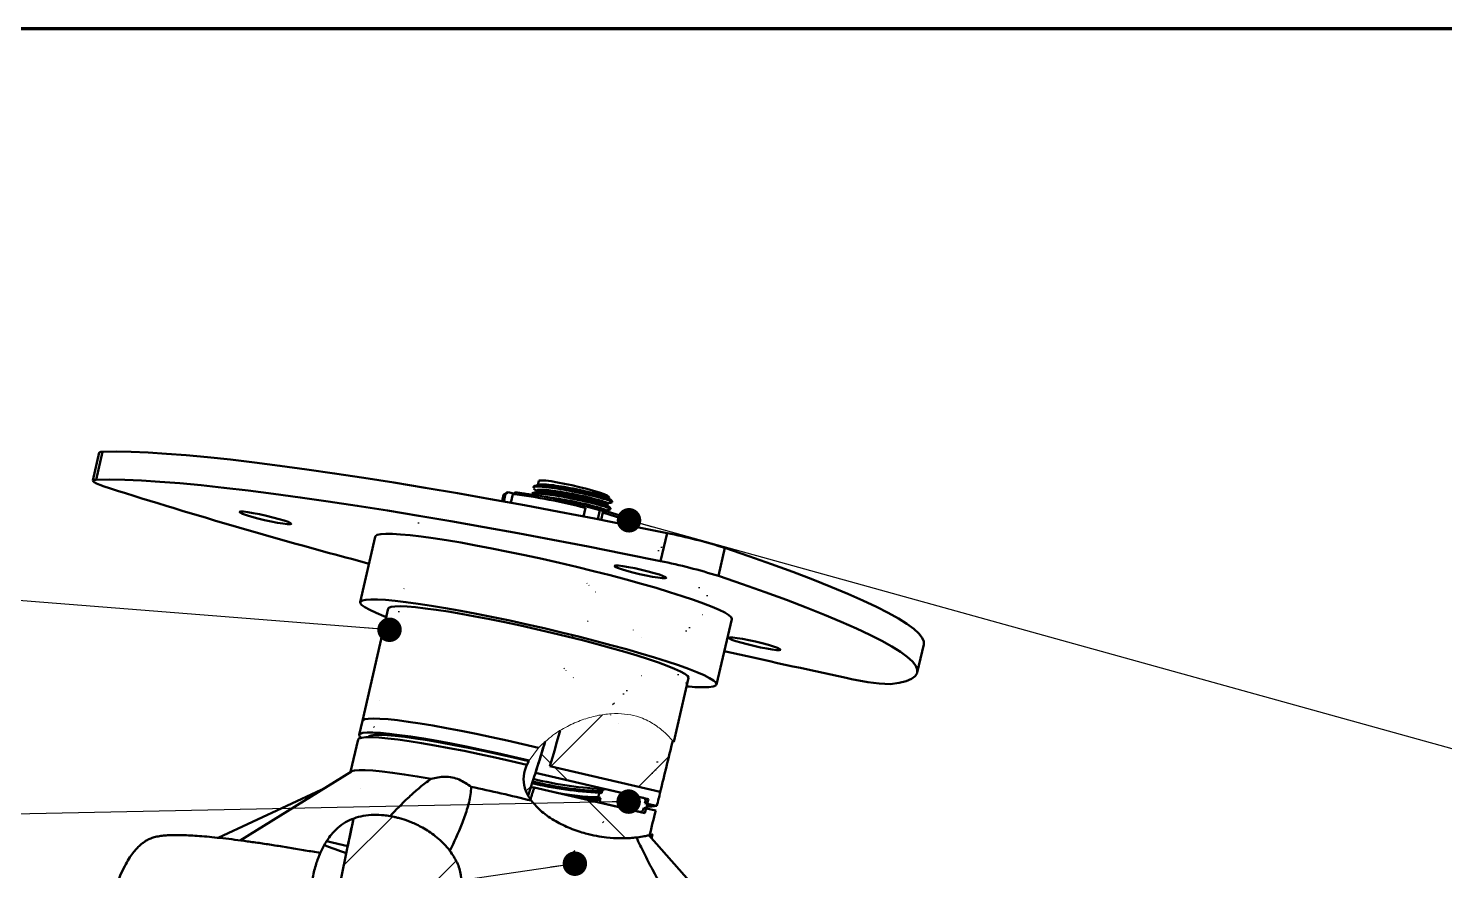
# Model space of a CAD drawing. Header units: millimetres. Extents: x 10 to 584, y 10 to 410.
# Drawn here: x 128.7 to 187.5, y 375 to 410 of the extents above; entities that cross this region are included whole.
import ezdxf

# ---------------------------------------------------------------- set-up
doc = ezdxf.new("R2010")
doc.units = ezdxf.units.MM
doc.layers.add('10', color=7, linetype='Continuous')
doc.dimstyles.new('SLDDIMSTYLE3', dxfattribs={"dimtxt": 0.18, "dimasz": 1.016, "dimexe": 0, "dimexo": 0.0625, "dimgap": 0, "dimtad": 0, "dimtih": 1, "dimtoh": 1, "dimdec": 0, "dimrnd": 1e-09, "dimzin": 0, "dimdsep": 46, "dimtxsty": 'Standard', "dimblk1": 'DOT', "dimblk2": 'DOT', "dimsah": 1, "dimcen": 0.09, "dimadec": 0, "dimazin": 0, "dimtfac": 1.016, "dimtdec": 0, "dimtofl": 0, "dimtmove": 0, "dimatfit": 3, "dimldrblk": 'DOT', "dimfxl": 1, "dimfrac": 2, "dimtolj": 1, "dimtzin": 0, "dimarcsym": 0})

# ---------------------------------------------------------------- blocks, each defined once
blk = doc.blocks.new('_Dot')
at = {"color": 0, "linetype": 'ByBlock', "lineweight": -2}
blk.add_line((-0.5, 0), (-1, 0), dxfattribs=at)
at = {"color": 0, "linetype": 'ByBlock', "const_width": 0.5}
blk.add_lwpolyline([(-0.25, 0, 1), (0.25, 0, 1)], format="xyb", close=True, dxfattribs=at)

msp = doc.modelspace()

# ---------------------------------------------------------------- hatches: boundary and pattern name
at = {"layer": '10', "linetype": 'Continuous', "lineweight": 25}
h = msp.add_hatch(dxfattribs=at)
h.set_pattern_fill('ANSI34', color=256, style=0)
edge = h.paths.add_edge_path(flags=0)
edge.add_line((144.1961, 377.1681), (143.6121, 377.303))
edge.add_spline(control_points=[(143.6121, 377.303), (143.1033, 377.3807), (142.5992, 377.3521), (142.1619, 377.1904)], knot_values=[0.9101294, 0.9101294, 0.9101294, 0.9101294, 0.9812558, 0.9812558, 0.9812558, 0.9812558], weights=[1, 1, 1, 1], degree=3, periodic=0)
edge.add_ellipse((151.3234, 390.8727), major_axis=(-15.5239, -67.2409), ratio=0.0869444, start_angle=282.888208, end_angle=287.698467)
edge.add_line((141.0345, 371.7168), (144.4569, 370.9267))
edge.add_spline(control_points=[(144.4569, 370.9267), (145.8001, 371.9117), (147.7498, 374.8666), (145.3267, 376.8192), (144.1961, 377.1681)], knot_values=[0.5088207, 0.5088207, 0.5088207, 0.5088207, 0.7230971, 0.8828563, 0.8828563, 0.8828563, 0.8828563], weights=[1, 1, 1, 1, 1], degree=3, periodic=0)
h = msp.add_hatch(dxfattribs=at)
h.set_pattern_fill('ANSI31', color=256, angle=90, style=0)
edge = h.paths.add_edge_path(flags=0)
edge.add_ellipse((151.3234, 390.8727), major_axis=(15.5239, 67.2409), ratio=0.0869444, start_angle=102.888208, end_angle=103.886893, ccw=False)
edge.add_spline(control_points=[(142.1619, 377.1904), (142.0466, 377.1478), (141.6046, 376.9407), (141.2548, 376.5783), (141.0425, 376.2479)], knot_values=[0.9812558, 0.9812558, 0.9812558, 0.9812558, 1, 1.0561457, 1.0561457, 1.0561457, 1.0561457], weights=[1, 1, 1, 1, 1], degree=3, periodic=0)
edge.add_line((141.0425, 376.2479), (141.9222, 376.0448))
h = msp.add_hatch(dxfattribs=at)
h.set_pattern_fill('ANSI31', color=256, style=0)
edge = h.paths.add_edge_path(flags=0)
edge.add_spline(control_points=[(150.1274, 380.3949), (149.5663, 379.9054), (149.0694, 379.0956), (149.303, 378.3449), (149.4141, 378.145)], knot_values=[0.1971659, 0.1971659, 0.1971659, 0.1971659, 0.3094273, 0.3527207, 0.3527207, 0.3527207, 0.3527207], weights=[1, 1, 1, 1, 1], degree=3, periodic=0)
edge.add_ellipse((151.3234, 390.8727), major_axis=(-3.881, -16.8102), ratio=0.0869444, start_angle=41.9505, end_angle=52.601455)
h = msp.add_hatch(dxfattribs=at)
h.set_pattern_fill('ANSI31', color=256, angle=90, style=0)
edge = h.paths.add_edge_path(flags=0)
edge.add_ellipse((151.3234, 390.8727), major_axis=(4.1397, 17.9309), ratio=0.0869444, start_angle=225.21369, end_angle=227.438556, ccw=False)
edge.add_spline(control_points=[(149.5136, 377.9856), (149.9969, 377.289), (151.7748, 376.3184), (153.7617, 376.3304), (154.4658, 376.5013)], knot_values=[0.3643779, 0.3643779, 0.3643779, 0.3643779, 0.519248, 0.6300407, 0.6300407, 0.6300407, 0.6300407], weights=[1, 1, 1, 1, 1], degree=3, periodic=0)
edge.add_ellipse((151.3234, 390.8727), major_axis=(16.5588, 71.7236), ratio=0.0869444, start_angle=259.59359, end_angle=260.423299)
edge.add_line((154.7176, 377.5206), (154.322, 377.6119))
edge.add_ellipse((151.3234, 390.8727), major_axis=(-15.5239, -67.2409), ratio=0.0869444, start_angle=79.608797, end_angle=79.778214, ccw=False)
edge.add_line((154.2737, 377.417), (149.6717, 378.4795))
h = msp.add_hatch(dxfattribs=at)
h.set_pattern_fill('ANSI31', color=256, angle=90, style=0)
edge = h.paths.add_edge_path(flags=0)
edge.add_ellipse((151.3234, 390.8727), major_axis=(-4.9159, -21.2929), ratio=0.0869444, start_angle=58.422634, end_angle=63.06584)
edge.add_spline(control_points=[(150.7471, 380.8467), (150.5225, 380.7096), (150.3138, 380.5575), (150.1274, 380.3949)], knot_values=[0.1598687, 0.1598687, 0.1598687, 0.1598687, 0.1971659, 0.1971659, 0.1971659, 0.1971659], weights=[1, 1, 1, 1], degree=3, periodic=0)
edge.add_ellipse((151.3234, 390.8727), major_axis=(-3.881, -16.8102), ratio=0.0869444, start_angle=46.641383, end_angle=52.601455, ccw=False)
edge.add_line((149.7215, 379.0861), (154.4183, 378.0018))
edge.add_ellipse((151.3234, 390.8727), major_axis=(-15.5239, -67.2409), ratio=0.0869444, start_angle=79.94754, end_angle=80.116777, ccw=False)
edge.add_line((154.3702, 377.8069), (154.7656, 377.7156))
edge.add_ellipse((151.3234, 390.8727), major_axis=(-16.5588, -71.7236), ratio=0.0869444, start_angle=80.581736, end_angle=81.056616)
edge.add_line((154.9093, 378.3005), (150.3264, 379.3586))
h = msp.add_hatch(dxfattribs=at)
h.set_pattern_fill('ANSI31', color=256, style=0)
edge = h.paths.add_edge_path(flags=0)
edge.add_ellipse((151.3234, 390.8727), major_axis=(-16.5588, -71.7236), ratio=0.0869444, start_angle=81.056616, end_angle=82.769026)
edge.add_spline(control_points=[(155.4255, 380.4167), (155.0434, 380.8685), (153.6418, 381.9122), (151.7098, 381.4341), (150.7471, 380.8467)], knot_values=[0.9134475, 0.9134475, 0.9134475, 0.9134475, 1, 1.1598687, 1.1598687, 1.1598687, 1.1598687], weights=[1, 1, 1, 1, 1], degree=3, periodic=0)
edge.add_ellipse((151.3234, 390.8727), major_axis=(-4.9159, -21.2929), ratio=0.0869444, start_angle=58.422634, end_angle=63.06584, ccw=False)
edge.add_line((150.3264, 379.3586), (154.9093, 378.3005))
h = msp.add_hatch(dxfattribs=at)
h.set_pattern_fill('ANSI31', color=256, style=0)
edge = h.paths.add_edge_path(flags=0)
edge.add_line((152.3254, 378.0729), (152.4264, 378.0496))
edge.add_ellipse((151.3234, 390.8727), major_axis=(-10.608, -45.9479), ratio=0.0869444, start_angle=74.846912, end_angle=74.947973, ccw=False)
edge.add_spline(control_points=[(152.4065, 377.9717), (152.4056, 377.9684), (152.4049, 377.9649), (152.4043, 377.9615), (152.4023, 377.9486), (152.4024, 377.9352), (152.4047, 377.9223), (152.4071, 377.9091), (152.412, 377.8961), (152.4187, 377.8845), (152.4258, 377.8724), (152.4351, 377.8615), (152.4459, 377.8526), (152.457, 377.8434), (152.4698, 377.8361), (152.4834, 377.8313), (152.488, 377.8296), (152.4928, 377.8282), (152.4977, 377.8271)], knot_values=[0.0000002, 0.0000002, 0.0000002, 0.0000002, 0.0000528, 0.0000528, 0.0000528, 0.000251, 0.000251, 0.000251, 0.0004556, 0.0004556, 0.0004556, 0.0006684, 0.0006684, 0.0006684, 0.000887, 0.000887, 0.000887, 0.0009624, 0.0009624, 0.0009624, 0.0009624], weights=[1, 1, 1, 1, 1, 1, 1, 1, 1, 1, 1, 1, 1, 1, 1, 1, 1, 1, 1], degree=3, periodic=0)
edge.add_line((152.4977, 377.8271), (154.0556, 377.4674))
edge.add_spline(control_points=[(154.0556, 377.4674), (154.0644, 377.4654), (154.0734, 377.4643), (154.0823, 377.4642), (154.0962, 377.4641), (154.1104, 377.4663), (154.1236, 377.4707), (154.1365, 377.4751), (154.149, 377.4817), (154.1598, 377.4901), (154.1705, 377.4983), (154.18, 377.5085), (154.1874, 377.5198), (154.1948, 377.531), (154.2004, 377.5438), (154.2036, 377.5568)], knot_values=[0.0009558, 0.0009558, 0.0009558, 0.0009558, 0.0010918, 0.0010918, 0.0010918, 0.0013034, 0.0013034, 0.0013034, 0.0015116, 0.0015116, 0.0015116, 0.0017167, 0.0017167, 0.0017167, 0.0019218, 0.0019218, 0.0019218, 0.0019218], weights=[1, 1, 1, 1, 1, 1, 1, 1, 1, 1, 1, 1, 1, 1, 1, 1], degree=3, periodic=0)
edge.add_ellipse((151.3234, 390.8727), major_axis=(-15.2652, -66.1202), ratio=0.0869444, start_angle=79.53411, end_angle=79.603053)
edge.add_line((154.2229, 377.6348), (154.322, 377.6119))
edge.add_ellipse((151.3234, 390.8727), major_axis=(15.5239, 67.2409), ratio=0.0869444, start_angle=259.778214, end_angle=259.94754)
edge.add_line((154.3702, 377.8069), (154.2712, 377.8297))
edge.add_ellipse((151.3234, 390.8727), major_axis=(-15.2652, -66.1202), ratio=0.0869444, start_angle=79.775343, end_angle=79.844233)
edge.add_spline(control_points=[(154.2905, 377.9077), (154.2914, 377.9113), (154.2921, 377.915), (154.2927, 377.9187), (154.2946, 377.9318), (154.2943, 377.9453), (154.2918, 377.9583), (154.2893, 377.9714), (154.2845, 377.9842), (154.2777, 377.9957), (154.2709, 378.0075), (154.2618, 378.0181), (154.2514, 378.0269), (154.2407, 378.0357), (154.2284, 378.0429), (154.2154, 378.0476), (154.2106, 378.0494), (154.2056, 378.0509), (154.2006, 378.052)], knot_values=[0.0000002, 0.0000002, 0.0000002, 0.0000002, 0.0000565, 0.0000565, 0.0000565, 0.000257, 0.000257, 0.000257, 0.0004598, 0.0004598, 0.0004598, 0.0006666, 0.0006666, 0.0006666, 0.0008773, 0.0008773, 0.0008773, 0.000955, 0.000955, 0.000955, 0.000955], weights=[1, 1, 1, 1, 1, 1, 1, 1, 1, 1, 1, 1, 1, 1, 1, 1, 1, 1, 1], degree=3, periodic=0)
edge.add_line((154.2006, 378.052), (152.6464, 378.4109))
edge.add_spline(control_points=[(152.6464, 378.4109), (152.6372, 378.413), (152.6278, 378.4141), (152.6185, 378.4141), (152.6043, 378.4142), (152.5899, 378.4119), (152.5764, 378.4074), (152.5634, 378.403), (152.5509, 378.3964), (152.5399, 378.388), (152.5293, 378.3799), (152.5198, 378.3698), (152.5124, 378.3587), (152.5049, 378.3476), (152.4993, 378.335), (152.4959, 378.322)], knot_values=[0.0009606, 0.0009606, 0.0009606, 0.0009606, 0.0011029, 0.0011029, 0.0011029, 0.0013189, 0.0013189, 0.0013189, 0.0015281, 0.0015281, 0.0015281, 0.0017319, 0.0017319, 0.0017319, 0.0019359, 0.0019359, 0.0019359, 0.0019359], weights=[1, 1, 1, 1, 1, 1, 1, 1, 1, 1, 1, 1, 1, 1, 1, 1], degree=3, periodic=0)
edge.add_ellipse((151.3234, 390.8727), major_axis=(-10.608, -45.9479), ratio=0.0869444, start_angle=75.200416, end_angle=75.301311, ccw=False)
edge.add_line((152.4761, 378.2441), (152.3752, 378.2674))
edge.add_ellipse((151.3234, 390.8727), major_axis=(10.3493, 44.8273), ratio=0.0869444, start_angle=254.562418, end_angle=254.821639, ccw=False)
h = msp.add_hatch(dxfattribs=at)
h.set_pattern_fill('ANSI31', color=256, angle=90, style=0)
edge = h.paths.add_edge_path(flags=0)
edge.add_line((146.5274, 360.2581), (146.9882, 360.1517))
edge.add_ellipse((151.3234, 390.8727), major_axis=(9.8318, 42.5859), ratio=0.0869444, start_angle=224.992654, end_angle=231.353332)
edge.add_line((148.0751, 363.6095), (148.5597, 363.4976))
edge.add_ellipse((151.3234, 390.8727), major_axis=(10.8667, 47.0686), ratio=0.0869444, start_angle=235.595053, end_angle=236.170296)
edge.add_line((148.6731, 363.8835), (146.4436, 364.3983))
edge.add_spline(control_points=[(146.4436, 364.3983), (145.9689, 363.6304), (145.6819, 362.1446), (146.265, 360.6997), (146.5274, 360.2581)], knot_values=[0.0939883, 0.0939883, 0.0939883, 0.0939883, 0.2268142, 0.2943875, 0.2943875, 0.2943875, 0.2943875], weights=[1, 1, 1, 1, 1], degree=3, periodic=0)
h = msp.add_hatch(dxfattribs=at)
h.set_pattern_fill('ANSI31', color=256, angle=3e-322, style=0)
edge = h.paths.add_edge_path(flags=0)
edge.add_spline(control_points=[(148.9118, 363.0043), (148.7956, 363.1695), (148.6783, 363.3341), (148.5597, 363.4976)], knot_values=[0.0000003, 0.0000003, 0.0000003, 0.0000003, 0.0030309, 0.0030309, 0.0030309, 0.0030309], weights=[1, 1, 1, 1], degree=3, periodic=0)
edge.add_line((148.5597, 363.4976), (148.3207, 363.5528))
edge.add_spline(control_points=[(148.3207, 363.5528), (148.2196, 363.5067), (148.1181, 363.4614), (148.0162, 363.4171)], knot_values=[0.0000003, 0.0000003, 0.0000003, 0.0000003, 0.0016672, 0.0016672, 0.0016672, 0.0016672], weights=[1, 1, 1, 1], degree=3, periodic=0)
edge.add_ellipse((151.3234, 390.8727), major_axis=(9.8318, 42.5859), ratio=0.0869444, start_angle=224.236146, end_angle=231.015556, ccw=False)
edge.add_spline(control_points=[(146.8622, 359.7648), (147.1158, 359.4362), (147.4051, 359.1492), (147.7116, 358.9266)], knot_values=[0.3207329, 0.3207329, 0.3207329, 0.3207329, 0.3762802, 0.3762802, 0.3762802, 0.3762802], weights=[1, 1, 1, 1], degree=3, periodic=0)
edge.add_ellipse((151.3234, 390.8727), major_axis=(-11.9016, -51.5513), ratio=0.0869444, start_angle=52.865087, end_angle=58.433111)
h = msp.add_hatch(dxfattribs=at)
h.set_pattern_fill('ANSI31', color=256, angle=90, style=0)
edge = h.paths.add_edge_path(flags=0)
edge.add_line((143.6121, 377.303), (144.1961, 377.1681))
edge.add_spline(control_points=[(144.1961, 377.1681), (144.003, 377.2277), (143.8072, 377.2732), (143.6121, 377.303)], knot_values=[0.8828563, 0.8828563, 0.8828563, 0.8828563, 0.9101294, 0.9101294, 0.9101294, 0.9101294], weights=[1, 1, 1, 1], degree=3, periodic=0)

# ---------------------------------------------------------------- linework, layer by layer
at = {"color": 7, "linetype": 'Continuous', "lineweight": 70}
msp.add_line((10, 410), (584, 410), dxfattribs=at)
at = {"color": 7, "linetype": 'Continuous', "lineweight": 50}
for p, q in [((131.6017, 392.3847), (131.3328, 391.2199)), ((131.7359, 392.4213), (131.467, 391.2565)), ((149.6389, 390.9665), (149.6305, 390.9301)), ((149.6444, 390.8949), (149.6693, 390.8792)), ((149.7676, 390.8021), (149.7549, 390.7471)), ((149.8618, 391.2102), (149.8222, 391.0383)), ((148.3935, 390.629), (148.3333, 390.3682)), ((148.4776, 390.6664), (148.4057, 390.3551)), ((148.528, 390.7212), (148.4087, 390.6473)), ((148.528, 390.7212), (148.591, 390.7392)), ((148.591, 390.7392), (148.8046, 390.6822)), ((148.7762, 390.664), (148.6928, 390.3028)), ((151.7851, 390.1568), (152.4001, 389.9926)), ((152.7085, 390.204), (152.7244, 390.273)), ((152.7757, 390.4953), (152.7849, 390.5353)), ((152.9036, 390.3273), (152.912, 390.3637)), ((151.7961, 390.0867), (151.7149, 389.7346)), ((152.4001, 389.9926), (152.3137, 389.6183)), ((152.4001, 389.9926), (152.501, 389.9918)), ((152.5163, 389.8944), (152.4466, 389.5924)), ((152.6496, 389.9489), (152.6571, 389.9817)), ((153.8443, 389.3924), (153.7695, 389.5111)), ((153.8379, 389.3173), (153.8499, 389.3692)), ((154.9239, 387.8789), (155.1928, 389.0437)), ((143.0666, 388.8938), (142.4391, 386.1759)), ((157.5904, 388.427), (157.3215, 387.2622)), ((143.6084, 385.9059), (142.5327, 381.2467)), ((157.2495, 382.7566), (157.877, 385.4745)), ((165.5867, 383.251), (165.8556, 384.4158)), ((155.4676, 380.3727), (156.0803, 383.0265)), ((142.5327, 381.2467), (142.3982, 380.6643)), ((142.3534, 380.4701), (142.0445, 379.132)), ((142.788, 380.5743), (142.7867, 380.5688)), ((149.4403, 379.5701), (149.3518, 379.3865)), ((142.0737, 379.1501), (137.4472, 376.2837)), ((149.7215, 379.0861), (154.4183, 378.0018)), ((154.9093, 378.3005), (150.3264, 379.3586)), ((154.9093, 378.3005), (150.3264, 379.3586)), ((149.6717, 378.4795), (149.5317, 378.4997)), ((149.6717, 378.4795), (154.2737, 377.417)), ((152.6464, 378.4109), (154.2006, 378.052)), ((140.8247, 378.3763), (136.5445, 376.3908)), ((152.3254, 378.0729), (152.4264, 378.0496)), ((152.4761, 378.2441), (152.3752, 378.2674)), ((154.0556, 377.4674), (152.4977, 377.8271)), ((154.3702, 377.8069), (154.2712, 377.8297)), ((154.2915, 377.9831), (154.4183, 378.0018)), ((154.3702, 377.8069), (154.7656, 377.7156)), ((154.322, 377.6119), (154.2133, 377.5958)), ((154.322, 377.6119), (154.2133, 377.5958)), ((154.2229, 377.6348), (154.322, 377.6119)), ((154.7176, 377.5206), (154.322, 377.6119)), ((141.9222, 376.0448), (141.0425, 376.2479)), ((159.3387, 370.9573), (154.4301, 376.5003)), ((154.5439, 376.3718), (154.5802, 376.5289))]:
    msp.add_line(p, q, dxfattribs=at)
at = {"color": 7, "linetype": 'Continuous', "lineweight": 18}
for p, q in [((149.458, 379.6019), (149.4403, 379.5701)), ((149.8457, 380.1227), (149.458, 379.6019))]:
    msp.add_line(p, q, dxfattribs=at)
at = {"color": 7, "linetype": 'Continuous', "lineweight": 50, "flags": 128}
for points in [[(131.6017, 392.3847), (131.6052, 392.392), (131.6476, 392.4123), (131.7359, 392.4213)], [(131.7359, 392.4213), (132.3001, 392.4277), (132.9315, 392.4161), (133.6288, 392.3867), (134.3906, 392.3395), (135.2153, 392.2745), (136.1011, 392.1919), (137.0462, 392.0919), (138.0486, 391.9747), (139.1062, 391.8406), (140.2167, 391.6897), (141.3779, 391.5225), (142.5873, 391.3393), (143.8424, 391.1405), (145.1405, 390.9264), (146.4788, 390.6976), (147.8547, 390.4545), (149.2652, 390.1976), (150.7073, 389.9276), (152.178, 389.6448), (153.6742, 389.35), (155.1928, 389.0437)], [(131.467, 391.2565), (131.3787, 391.2475), (131.3363, 391.2272), (131.3405, 391.196), (131.3913, 391.1544), (131.4877, 391.1034), (131.6277, 391.0439), (131.8086, 390.9771), (132.0267, 390.9044)], [(131.467, 391.2565), (132.0311, 391.2628), (132.6625, 391.2513), (133.3599, 391.2219), (134.1217, 391.1746), (134.9464, 391.1097), (135.8322, 391.0271), (136.7773, 390.9271), (137.7797, 390.8099), (138.8373, 390.6758), (139.9478, 390.5249), (141.109, 390.3577), (142.3184, 390.1745), (143.5735, 389.9757), (144.8715, 389.7616), (146.2099, 389.5328), (147.5858, 389.2897), (148.9962, 389.0328), (150.4384, 388.7627), (151.9091, 388.48), (153.4053, 388.1852), (154.9239, 387.8789)], [(149.8618, 391.2102), (149.8945, 391.2283), (149.9943, 391.2329), (150.1563, 391.2206), (150.3728, 391.1921), (150.6338, 391.1487), (150.927, 391.0923), (151.2387, 391.0257), (151.5545, 390.9519), (151.8594, 390.8745), (152.1392, 390.7969), (152.3809, 390.7229), (152.5731, 390.6559), (152.7069, 390.5991), (152.7761, 390.555), (152.7849, 390.5353)], [(148.4776, 390.6664), (148.4038, 390.6439), (148.3935, 390.629)], [(148.7762, 390.664), (148.8832, 390.7326), (148.8896, 390.7367)], [(139.5264, 389.4113), (139.4099, 389.4147), (139.2314, 389.4359), (139.0033, 389.4733), (138.741, 389.5244), (138.4624, 389.5858), (138.1864, 389.6533), (137.932, 389.7222), (137.7164, 389.788), (137.5543, 389.846), (137.4568, 389.8923), (137.4305, 389.9238), (137.4772, 389.9384), (137.5937, 389.935), (137.7722, 389.9139), (138.0003, 389.8765), (138.2626, 389.8253), (138.5412, 389.7639), (138.8172, 389.6964), (139.0716, 389.6275), (139.2872, 389.5618), (139.4493, 389.5038), (139.5468, 389.4574), (139.5731, 389.4259), (139.5264, 389.4113)], [(152.501, 389.9918), (152.8412, 389.8916), (153.1385, 389.7965), (153.3853, 389.7091), (153.5755, 389.6314), (153.7043, 389.5655), (153.7682, 389.513), (153.7695, 389.5111)], [(153.8499, 389.3692), (153.8436, 389.3935), (153.7775, 389.4482), (153.6432, 389.5171), (153.444, 389.5984), (153.1852, 389.69), (152.8733, 389.7895), (152.5163, 389.8944)], [(157.877, 385.4745), (157.8782, 385.482), (157.8498, 385.554), (157.7525, 385.6412), (157.5872, 385.7428), (157.3555, 385.8578), (157.0595, 385.9853), (156.702, 386.1239), (156.2863, 386.2724), (155.8163, 386.4295), (155.2965, 386.5936), (154.7316, 386.7632), (154.1269, 386.9367), (153.4881, 387.1126), (152.8211, 387.2891), (152.1322, 387.4646), (151.4278, 387.6375), (150.7145, 387.8062), (149.9989, 387.9691), (149.2877, 388.1246), (148.5876, 388.2714), (147.905, 388.408), (147.2465, 388.5332), (146.618, 388.6458), (146.0255, 388.7447), (145.4746, 388.8291), (144.9703, 388.8981), (144.5173, 388.9511), (144.12, 388.9877), (143.782, 389.0073), (143.5064, 389.01), (143.2958, 388.9956), (143.1523, 388.9643), (143.0771, 388.9164), (143.0666, 388.8938)], [(157.5904, 388.427), (158.5911, 388.0853), (159.5344, 387.7527), (160.4183, 387.4298), (161.241, 387.1174), (162.0009, 386.816), (162.6962, 386.5264), (163.3255, 386.2491), (163.8875, 385.9847), (164.381, 385.7338), (164.8051, 385.4969), (165.1587, 385.2744), (165.4412, 385.067), (165.6519, 384.8749), (165.7904, 384.6987), (165.8565, 384.5386), (165.8556, 384.4158)], [(155.1088, 387.1676), (154.9922, 387.171), (154.8138, 387.1921), (154.5857, 387.2296), (154.3233, 387.2807), (154.0447, 387.3421), (153.7688, 387.4096), (153.5144, 387.4785), (153.2988, 387.5442), (153.1367, 387.6022), (153.0392, 387.6486), (153.0129, 387.6801), (153.0596, 387.6947), (153.1761, 387.6913), (153.3545, 387.6702), (153.5827, 387.6327), (153.845, 387.5816), (154.1236, 387.5202), (154.3995, 387.4527), (154.654, 387.3838), (154.8696, 387.3181), (155.0317, 387.26), (155.1292, 387.2137), (155.1555, 387.1822), (155.1088, 387.1676)], [(157.3215, 387.2622), (158.3222, 386.9205), (159.2654, 386.5879), (160.1494, 386.265), (160.9721, 385.9525), (161.7319, 385.6512), (162.4272, 385.3616), (163.0566, 385.0843), (163.6186, 384.8199), (164.1121, 384.569), (164.5362, 384.3321), (164.8898, 384.1096), (165.1722, 383.9022), (165.383, 383.7101), (165.5215, 383.5338), (165.5876, 383.3738), (165.581, 383.2302), (165.5018, 383.1034), (165.3503, 382.9937), (165.1265, 382.9013), (164.8312, 382.8264), (164.4648, 382.7691)], [(156.9233, 382.6455), (157.1005, 382.6683), (157.21, 382.708), (157.2507, 382.7641), (157.2223, 382.8361), (157.125, 382.9233), (156.9597, 383.0249), (156.728, 383.1399), (156.432, 383.2674), (156.0745, 383.406), (155.6588, 383.5545), (155.1889, 383.7116), (154.669, 383.8757), (154.1041, 384.0453), (153.4994, 384.2188), (152.8606, 384.3947), (152.1936, 384.5712), (151.5047, 384.7467), (150.8003, 384.9196), (150.087, 385.0883), (149.3714, 385.2512), (148.6602, 385.4067), (147.9601, 385.5535), (147.2775, 385.6901), (146.619, 385.8153), (145.9905, 385.9279), (145.398, 386.0268), (144.8471, 386.1112), (144.3428, 386.1802), (143.8898, 386.2332), (143.4925, 386.2698), (143.1545, 386.2894), (142.8789, 386.2921), (142.6684, 386.2777), (142.5248, 386.2464), (142.4496, 386.1984), (142.4435, 386.1343), (142.5064, 386.0547), (142.6379, 385.9602), (142.8366, 385.8517), (143.1008, 385.7303), (143.4279, 385.5971), (143.5282, 385.5587)], [(156.0803, 383.0265), (156.0808, 383.0468), (156.0365, 383.1165), (155.9243, 383.2011), (155.7456, 383.2995), (155.5021, 383.4107), (155.1967, 383.5335), (154.8327, 383.6665), (154.414, 383.8083), (153.9452, 383.9572), (153.4315, 384.1118), (152.8785, 384.2702), (152.2922, 384.4307), (151.6792, 384.5917), (151.046, 384.7513), (150.3997, 384.9077), (149.7472, 385.0594), (149.0959, 385.2045), (148.4527, 385.3415), (147.8248, 385.469), (147.219, 385.5854), (146.642, 385.6896), (146.1001, 385.7804), (145.5992, 385.8568), (145.1448, 385.918), (144.7419, 385.9632), (144.3948, 385.9921), (144.1075, 386.0042), (143.8831, 385.9995), (143.724, 385.978), (143.6319, 385.9399), (143.6084, 385.9059)], [(159.854, 384.1829), (159.7375, 384.1863), (159.5591, 384.2074), (159.3309, 384.2448), (159.0686, 384.296), (158.79, 384.3574), (158.5141, 384.4249), (158.2596, 384.4938), (158.044, 384.5595), (157.882, 384.6175), (157.7844, 384.6639), (157.7581, 384.6954), (157.8049, 384.71), (157.9214, 384.7066), (158.0998, 384.6854), (158.3279, 384.648), (158.5903, 384.5969), (158.8689, 384.5355), (159.1448, 384.468), (159.3992, 384.399), (159.6148, 384.3333), (159.7769, 384.2753), (159.8744, 384.229), (159.9007, 384.1974), (159.854, 384.1829)], [(149.8457, 380.1227), (149.198, 380.2783), (148.5455, 380.4287), (147.8956, 380.5723), (147.2552, 380.7075), (146.6313, 380.8329), (146.0308, 380.947), (145.4604, 381.0487), (144.9261, 381.1368), (144.4338, 381.2103), (143.989, 381.2685), (143.5965, 381.3107), (143.2607, 381.3364), (142.985, 381.3454), (142.7727, 381.3375), (142.6261, 381.3129), (142.5466, 381.2718), (142.5327, 381.2467)], [(149.8457, 380.1227), (149.198, 380.2783), (148.5455, 380.4287), (147.8956, 380.5723), (147.2552, 380.7075), (146.6313, 380.8329), (146.0308, 380.947), (145.4604, 381.0487), (144.9261, 381.1368), (144.4338, 381.2103), (143.989, 381.2685), (143.5965, 381.3107), (143.2607, 381.3364), (142.985, 381.3454), (142.7727, 381.3375), (142.6261, 381.3129), (142.5466, 381.2718), (142.5327, 381.2467)], [(149.458, 379.6019), (148.7997, 379.7574), (148.1396, 379.907), (147.4851, 380.0489), (146.8434, 380.1816), (146.2218, 380.3036), (145.6272, 380.4135), (145.0664, 380.51), (144.5455, 380.5922), (144.0704, 380.659), (143.6466, 380.7097), (143.2786, 380.7438), (142.9706, 380.7609), (142.7261, 380.7607), (142.5478, 380.7434), (142.4378, 380.709), (142.3972, 380.6579), (142.4265, 380.5908), (142.4766, 380.5439)], [(142.3534, 380.4701), (142.3901, 380.5132), (142.4972, 380.5482), (142.6722, 380.5662), (142.9133, 380.5671), (143.2177, 380.5509), (143.582, 380.5177), (144.0022, 380.4679), (144.4736, 380.4021), (144.991, 380.3209), (145.5484, 380.2254), (146.1399, 380.1165), (146.7586, 379.9956), (147.3978, 379.8638), (148.0502, 379.7227), (148.7087, 379.574), (149.3659, 379.4191)], [(142.788, 380.5743), (142.808, 380.6045), (142.8959, 380.6417), (143.0509, 380.6624), (143.2714, 380.6662), (143.5546, 380.6531), (143.8973, 380.6233), (144.2955, 380.5771), (144.7444, 380.5151), (145.2389, 380.438), (145.7732, 380.3467), (146.341, 380.2422), (146.9356, 380.1258), (147.5501, 379.9989), (148.1773, 379.8629), (148.8098, 379.7194), (149.4403, 379.5701)], [(149.4403, 379.5701), (148.8098, 379.7194), (148.1773, 379.8629), (147.5501, 379.9989), (146.9356, 380.1258), (146.341, 380.2422), (145.7732, 380.3467), (145.2389, 380.438), (144.7444, 380.5151), (144.2955, 380.5771), (143.8973, 380.6233), (143.5546, 380.6531), (143.2714, 380.6662), (143.0509, 380.6624), (142.8959, 380.6417), (142.808, 380.6045), (142.788, 380.5743)], [(145.383, 378.8369), (144.8084, 378.9372), (144.2735, 379.0231), (143.7845, 379.0933), (143.3471, 379.1473), (142.9663, 379.1842), (142.6465, 379.2038), (142.3912, 379.2057), (142.2035, 379.1899), (142.0855, 379.1568), (142.0737, 379.1501)]]:
    msp.add_lwpolyline(points, dxfattribs=at)
at = {"color": 7, "linetype": 'Continuous', "lineweight": 50}
for centre, radius, start, end in [((205.0308, 622.1237), 242.4705, 252.477242, 255.130348), ((146.2459, 369.2394), 21.5734, 75.091767, 83.264376), ((146.4296, 370.0291), 20.8532, 75.130895, 83.225248), ((150.868, 367.26), 22.2089, 72.380639, 78.770746), ((150.5991, 366.0952), 22.2089, 72.380639, 78.770746), ((245.3291, 772.7414), 398.3864, 257.274037, 258.018672), ((156.7158, 389.5946), 6.9522, 264.091186, 271.710001), ((164.7984, 391.6006), 8.8378, 255.776047, 267.836435), ((132.0429, 307.3568), 72.7177, 76.069491, 78.090214), ((153.0195, 392.9327), 14.6794, 256.467166, 267.484631), ((153.0711, 392.8834), 14.5728, 256.246328, 267.738131), ((153.2761, 393.8284), 15.4304, 256.370603, 267.6609), ((152.5167, 387.6485), 9.5776, 258.560459, 268.855769), ((152.5521, 387.1344), 9.0857, 258.838518, 269.207215), ((152.2679, 382.0347), 4.0653, 262.273359, 271.953058), ((154.4221, 379.659), 1.9735, 267.63134, 280.022732), ((146.5647, 389.7143), 14.7342, 247.547707, 251.383654)]:
    msp.add_arc(centre, radius, start, end, dxfattribs=at)
for major_axis, start_param, end_param in [((-4.9159, -21.2929), 1.0196673, 1.1007066), ((-4.9159, -21.2929), 1.0196673, 1.1007066), ((-3.881, -16.8102), 0.7321743, 0.9180686), ((-3.881, -16.8102), 0.8140457, 0.9180686), ((-16.5588, -71.7236), 1.4147048, 1.444592), ((4.1397, 17.9309), 3.9307204, 3.9695517), ((10.3493, 44.8273), 4.4429523, 4.4474766), ((-10.608, -45.9479), 1.306325, 1.3080889), ((-10.608, -45.9479), 1.3124949, 1.3142558), ((-15.2652, -66.1202), 1.3923424, 1.3935448), ((15.5239, 67.2409), 4.5339852, 4.5369405), ((-15.5239, -67.2409), 1.3953478, 1.3983015), ((-16.5588, -71.7236), 1.4064166, 1.4147048), ((-15.2652, -66.1202), 1.3881321, 1.3893354), ((-15.5239, -67.2409), 1.3894356, 1.3923925), ((16.5588, 71.7236), 4.5307629, 4.545244), ((-15.5239, -67.2409), 4.9373306, 5.0212855), ((15.5239, 67.2409), 1.795738, 1.8131683)]:
    msp.add_ellipse((151.3234, 390.8727), major_axis=major_axis, ratio=0.0869444, start_param=start_param, end_param=end_param, dxfattribs=at)
for points, knots in [([(149.7912, 390.758), (149.7617, 390.7492), (149.7028, 390.7315), (149.6438, 390.7139), (149.6143, 390.7051)], [0, 0, 0, 0, 0.4999796, 1, 1, 1, 1]), ([(152.8964, 390.329), (152.899, 390.3294), (152.9298, 390.3342), (152.8252, 390.3804), (152.5772, 390.465), (152.1741, 390.5744), (151.6798, 390.6911), (151.14, 390.8038), (150.6163, 390.8952), (150.157, 390.9589), (149.8243, 390.9802), (149.6457, 390.9694), (149.6504, 390.9361), (149.652, 390.925)], [0, 0, 0, 0, 0.009646, 0.1149001, 0.2181874, 0.3227647, 0.4273426, 0.5306294, 0.6358837, 0.7388578, 0.8438851, 0.9477954, 1, 1, 1, 1]), ([(152.8917, 390.378), (152.875, 390.3904), (152.8373, 390.418), (152.5793, 390.5028), (152.1842, 390.6104), (151.6877, 390.7276), (151.1485, 390.8402), (150.6247, 390.9316), (150.1654, 390.9953), (149.8327, 391.0166), (149.6541, 391.0058), (149.6588, 390.9725), (149.6604, 390.9614)], [0, 0, 0, 0, 0.0857629, 0.1924441, 0.3004576, 0.4084717, 0.5151524, 0.6238651, 0.7302228, 0.8387012, 0.9460258, 1, 1, 1, 1]), ([(149.6577, 390.8816), (149.6803, 390.8608), (149.7156, 390.8283), (149.7508, 390.7958), (149.7635, 390.7842)], [0, 0, 0, 0, 0.6410824, 1, 1, 1, 1]), ([(149.8574, 391.0489), (149.8279, 391.04), (149.7688, 391.0224), (149.7097, 391.0047), (149.6802, 390.9959)], [0, 0, 0, 0, 0.4999746, 1, 1, 1, 1]), ([(152.7183, 390.2744), (152.7205, 390.2747), (152.7478, 390.2785), (152.6532, 390.3191), (152.4292, 390.394), (152.0651, 390.4912), (151.6187, 390.595), (151.1313, 390.6953), (150.6584, 390.7762), (150.2436, 390.8323), (149.943, 390.8499), (149.7815, 390.8389), (149.7856, 390.808), (149.787, 390.7976)], [0, 0, 0, 0, 0.0090695, 0.1143233, 0.2176095, 0.3221862, 0.4267634, 0.5300492, 0.6353031, 0.738276, 0.8433029, 0.9472123, 1, 1, 1, 1]), ([(152.6974, 390.2114), (152.6979, 390.2118), (152.7094, 390.2192), (152.5771, 390.2677), (152.3023, 390.3528), (151.8885, 390.4569), (151.4058, 390.5647), (150.9027, 390.6608), (150.4334, 390.7343), (150.0647, 390.7723), (149.8471, 390.7782), (149.8165, 390.7584), (149.8091, 390.7536)], [0, 0, 0, 0, 0.0062062, 0.1256234, 0.2450491, 0.364466, 0.483892, 0.6033095, 0.722731, 0.8421513, 0.9615686, 1, 1, 1, 1]), ([(152.7529, 390.5041), (152.7425, 390.513), (152.7174, 390.5348), (152.4905, 390.6089), (152.1269, 390.7069), (151.6643, 390.8146), (151.1625, 390.9174), (150.6735, 391.0003), (150.2604, 391.0537), (149.9717, 391.0711), (149.9022, 391.0525), (149.8731, 391.0448)], [0, 0, 0, 0, 0.0833214, 0.2020661, 0.3208029, 0.4395423, 0.558283, 0.6770195, 0.7957646, 0.9145007, 1, 1, 1, 1]), ([(148.591, 390.7392), (148.5888, 390.7379), (148.551, 390.7136), (148.5132, 390.6893), (148.4776, 390.6664)], [0, 0, 0, 0, 0.0564033, 1, 1, 1, 1]), ([(152.8292, 390.0378), (152.8318, 390.0382), (152.8625, 390.043), (152.758, 390.0892), (152.51, 390.1738), (152.1069, 390.2832), (151.6125, 390.3999), (151.0727, 390.5126), (150.5491, 390.604), (150.0898, 390.6677), (149.7571, 390.689), (149.5785, 390.6782), (149.5832, 390.645), (149.5848, 390.6338)], [0, 0, 0, 0, 0.0097, 0.1149542, 0.2182416, 0.3228189, 0.4273968, 0.5306837, 0.635938, 0.7389122, 0.8439395, 0.9478498, 1, 1, 1, 1]), ([(152.8216, 390.0885), (152.8053, 390.1003), (152.7679, 390.1276), (152.5119, 390.2117), (152.1171, 390.3192), (151.6205, 390.4364), (151.0812, 390.549), (150.5575, 390.6404), (150.0982, 390.7041), (149.7655, 390.7254), (149.5869, 390.7146), (149.5916, 390.6813), (149.5932, 390.6702)], [0, 0, 0, 0, 0.0827289, 0.1897643, 0.2981363, 0.406509, 0.5135438, 0.6226174, 0.7293282, 0.8381667, 0.9458475, 1, 1, 1, 1]), ([(152.6511, 389.9832), (152.6532, 389.9835), (152.6806, 389.9873), (152.586, 390.0279), (152.3619, 390.1028), (151.998, 390.1999), (151.551, 390.3039), (151.0656, 390.4035), (150.5993, 390.4846), (150.3501, 390.5153), (150.2326, 390.5298)], [0, 0, 0, 0, 0.0124366, 0.1567658, 0.2983971, 0.4417978, 0.5851994, 0.72683, 0.8711594, 1, 1, 1, 1]), ([(151.7808, 390.1841), (151.7835, 390.1672), (151.7886, 390.1347), (151.7937, 390.1023), (151.7961, 390.0867)], [0, 0, 0, 0, 0.52063592, 1, 1, 1, 1]), ([(152.4507, 389.9922), (152.4358, 389.9977), (152.3598, 390.0256), (152.1267, 390.0905), (151.8804, 390.1483), (151.7828, 390.1712)], [0, 0, 0, 0, 0.128461, 0.6548552, 1, 1, 1, 1]), ([(152.8376, 390.0851), (152.8149, 390.1059), (152.7697, 390.1476), (152.7244, 390.1893), (152.7017, 390.2102)], [0, 0, 0, 0, 0.5000308, 1, 1, 1, 1]), ([(152.7235, 390.2691), (152.7494, 390.2769), (152.8048, 390.2935), (152.8602, 390.31), (152.8896, 390.3188)], [0, 0, 0, 0, 0.4674865, 1, 1, 1, 1]), ([(152.9063, 390.3749), (152.8836, 390.3958), (152.8382, 390.4376), (152.7928, 390.4795), (152.7701, 390.5004)], [0, 0, 0, 0, 0.5000227, 1, 1, 1, 1]), ([(152.5163, 389.8944), (152.5139, 389.91), (152.5088, 389.9424), (152.5037, 389.9749), (152.501, 389.9918)], [0, 0, 0, 0, 0.4793641, 1, 1, 1, 1]), ([(152.6563, 389.9779), (152.6821, 389.9857), (152.7375, 390.0022), (152.7929, 390.0188), (152.8224, 390.0276)], [0, 0, 0, 0, 0.4675994, 1, 1, 1, 1]), ([(152.8363, 390.0361), (152.8377, 390.0422), (152.8405, 390.0542), (152.8433, 390.0664), (152.8447, 390.0725)], [0, 0, 0, 0, 0.5004332, 1, 1, 1, 1]), ([(149.3659, 379.4191), (149.3103, 379.265), (149.1988, 378.9554), (149.2532, 378.4421), (149.4203, 378.1146), (149.5349, 377.9557), (149.5493, 377.9357)], [0, 0, 0, 0, 0.3109074, 0.6247017, 0.9526915, 1, 1, 1, 1]), ([(145.383, 378.8369), (145.3414, 378.8074), (145.1425, 378.6668), (144.8158, 378.4019), (144.2809, 377.917), (143.9217, 377.5424), (143.6812, 377.2918)], [0, 0, 0, 0, 0.0617294, 0.2947215, 0.5279082, 1, 1, 1, 1]), ([(145.383, 378.8369), (145.5756, 378.8818), (145.9607, 378.9718), (146.5577, 378.8471), (146.8893, 378.6193), (147.0498, 378.5091)], [0, 0, 0, 0, 0.3404166, 0.6808579, 1, 1, 1, 1]), ([(146.17, 375.8512), (146.3443, 376.2162), (146.6134, 376.7798), (146.8866, 377.5608), (147.0232, 378.0823), (147.043, 378.4006), (147.0498, 378.5091)], [0, 0, 0, 0, 0.42133268, 0.6506602, 0.8809665, 1, 1, 1, 1]), ([(152.4959, 378.322), (152.5006, 378.3347), (152.5099, 378.3601), (152.539, 378.39), (152.576, 378.4096), (152.6138, 378.4162), (152.6371, 378.4124), (152.6464, 378.4109)], [0, 0, 0, 0, 0.2090583, 0.418108, 0.6326173, 0.8539714, 1, 1, 1, 1]), ([(149.5493, 377.9357), (149.6861, 377.778), (149.9597, 377.4625), (150.5515, 377.0691), (151.1893, 376.7636), (151.7724, 376.5718), (152.2754, 376.4589), (152.762, 376.3893), (153.2412, 376.3634), (153.6439, 376.3762), (153.8349, 376.3959), (153.9178, 376.4044)], [0, 0, 0, 0, 0.1075066, 0.2150786, 0.3186995, 0.4322354, 0.5206642, 0.6115782, 0.749625, 0.8913668, 1, 1, 1, 1]), ([(152.4977, 377.8271), (152.4929, 377.8284), (152.4742, 377.8334), (152.4446, 377.8505), (152.4169, 377.8828), (152.4026, 377.9215), (152.4021, 377.9522), (152.4057, 377.9683), (152.4065, 377.9717)], [0, 0, 0, 0, 0.0787563, 0.3055926, 0.5263181, 0.7387116, 0.9446477, 1, 1, 1, 1]), ([(154.2006, 378.052), (154.2056, 378.0507), (154.2239, 378.0457), (154.2527, 378.0288), (154.2796, 377.9972), (154.294, 377.9589), (154.2948, 377.9279), (154.2913, 377.9113), (154.2905, 377.9077)], [0, 0, 0, 0, 0.08172995, 0.30201831, 0.51827602, 0.73045722, 0.94026848, 1, 1, 1, 1]), ([(143.6812, 377.2918), (143.5952, 377.3048), (143.3784, 377.3375), (143.0096, 377.3528), (142.5924, 377.316), (142.1813, 377.2105), (141.804, 377.0345), (141.5099, 376.8126), (141.2836, 376.5806), (141.0553, 376.2845), (140.8434, 375.919), (140.7302, 375.6312), (140.6732, 375.4865)], [0, 0, 0, 0, 0.0617042, 0.1555406, 0.2521414, 0.3324155, 0.4132861, 0.5043945, 0.5882027, 0.6739109, 0.8360194, 1, 1, 1, 1]), ([(146.17, 375.8512), (146.1291, 375.9029), (145.9602, 376.1161), (145.5842, 376.4674), (145.0425, 376.8211), (144.5454, 377.0527), (144.202, 377.1694), (143.9821, 377.2292), (143.8221, 377.2659), (143.7131, 377.2864), (143.6842, 377.2912), (143.6814, 377.2917), (143.6812, 377.2918)], [0, 0, 0, 0, 0.0481563, 0.1987901, 0.3405729, 0.4688631, 0.5909707, 0.6701173, 0.751543, 0.8703768, 0.9923658, 1, 1, 1, 1]), ([(154.2036, 377.5568), (154.199, 377.544), (154.1899, 377.5184), (154.1609, 377.4882), (154.1242, 377.4686), (154.0872, 377.4622), (154.0645, 377.4659), (154.0556, 377.4674)], [0, 0, 0, 0, 0.2122481, 0.4245783, 0.6400415, 0.8590491, 1, 1, 1, 1]), ([(140.7801, 375.7607), (140.572, 375.7975), (140.1402, 375.8737), (139.5133, 375.9786), (138.8954, 376.0774), (138.3061, 376.1664), (137.7475, 376.2454), (137.2221, 376.3141), (136.7316, 376.3723), (136.2774, 376.42), (135.8604, 376.4572), (135.4811, 376.4839), (135.139, 376.5004), (134.8333, 376.5069), (134.5615, 376.5032), (134.3195, 376.4892), (134.0996, 376.463), (133.9032, 376.4222), (133.7286, 376.3641), (133.5709, 376.2865), (133.4322, 376.1968), (133.2925, 376.0835), (133.1457, 375.9382), (132.9886, 375.751), (132.8193, 375.5091), (132.6387, 375.1971), (132.4795, 374.8531), (132.3663, 374.5334), (132.303, 374.2868), (132.2732, 374.0994), (132.2668, 373.954), (132.2776, 373.8401), (132.3046, 373.7414), (132.3554, 373.6445), (132.4493, 373.5356), (132.6083, 373.4087), (132.8213, 373.2759), (133.0607, 373.1467), (133.3294, 373.0159), (133.6509, 372.8723), (134.0216, 372.7183), (134.4403, 372.5548), (134.9054, 372.3826), (135.415, 372.2027), (135.967, 372.0157), (136.56, 371.8225), (137.1871, 371.6246), (137.6337, 371.4892), (137.8564, 371.4217)], [0, 0, 0, 0, 0.0249425, 0.0517361, 0.0785495, 0.1053329, 0.1320414, 0.1586336, 0.1850694, 0.2113096, 0.2373154, 0.2630485, 0.2884732, 0.313562, 0.3383077, 0.3627559, 0.387082, 0.4116839, 0.4316558, 0.4438613, 0.453323, 0.4616295, 0.4698666, 0.478761, 0.4890076, 0.501379, 0.5163853, 0.5282773, 0.5368036, 0.5438408, 0.5505305, 0.5578321, 0.5678221, 0.5843668, 0.611723, 0.6478065, 0.6801841, 0.7061476, 0.7340726, 0.762659, 0.7917152, 0.8210867, 0.8506774, 0.880423, 0.9102786, 0.9402108, 0.9701926, 1, 1, 1, 1]), ([(153.9178, 376.4044), (153.9265, 376.4055), (154.0563, 376.4208), (154.2592, 376.4545), (154.4192, 376.4902), (154.4192, 376.4903), (154.4192, 376.4903)], [0, 0, 0, 0, 0.0252633, 0.3768147, 0.7261514, 1, 1, 1, 1]), ([(153.9178, 376.4044), (154.0208, 376.1871), (154.2267, 375.7521), (154.7034, 374.8404), (155.3793, 373.6061), (155.9755, 372.5846), (156.2961, 372.0352)], [0, 0, 0, 0, 0.15657406, 0.3133008, 0.63064591, 1, 1, 1, 1]), ([(154.4351, 376.4947), (154.4657, 376.5019), (154.5498, 376.5216), (154.5895, 376.5334), (154.5777, 376.5302), (154.5763, 376.5298)], [0, 0, 0, 0, 0.3356666, 0.9245979, 1, 1, 1, 1]), ([(140.7775, 375.7487), (140.779, 375.7521), (140.7843, 375.7643), (140.7462, 375.6776), (140.6483, 375.4308), (140.5075, 374.971), (140.3964, 374.3679), (140.3526, 373.8351), (140.3506, 373.4578), (140.3563, 373.2613), (140.3618, 373.1534), (140.3663, 373.084), (140.3685, 373.0522), (140.3696, 373.0378), (140.3694, 373.0402), (140.3693, 373.0411)], [0, 0, 0, 0, 0.0282922, 0.1035178, 0.2034847, 0.393409, 0.583617, 0.7793653, 0.8704556, 0.9087358, 0.9473424, 0.9622771, 0.9773464, 0.9906987, 1, 1, 1, 1]), ([(146.6484, 374.3225), (146.6493, 374.4941), (146.651, 374.842), (146.4927, 375.3673), (146.2765, 375.6916), (146.17, 375.8512)], [0, 0, 0, 0, 0.33075, 0.6705075, 1, 1, 1, 1])]:
    msp.add_open_spline(points, degree=3, knots=knots, dxfattribs=at)
at = {"color": 7, "linetype": 'Continuous', "lineweight": 18}
msp.add_open_spline([(155.4607, 380.3743), (155.4625, 380.3721), (155.48, 380.3511), (155.41, 380.4374), (155.2462, 380.6198), (154.9653, 380.8849), (154.5448, 381.1891), (154.0127, 381.4321), (153.4338, 381.546), (152.8768, 381.5578), (152.2755, 381.4752), (151.6581, 381.2996), (151.0389, 381.0269), (150.4104, 380.6552), (150.0411, 380.307), (149.8457, 380.1227)], degree=3, knots=[0, 0, 0, 0, 0.0114202, 0.1081403, 0.1953302, 0.2844152, 0.3858963, 0.4903629, 0.5601133, 0.6318639, 0.7016332, 0.7733665, 0.8446971, 0.9177803, 1, 1, 1, 1], dxfattribs=at)

# ---------------------------------------------------------------- leaders
at = {"layer": '10'}
for points in [[(143.659, 385.0288), (44.0678, 392.8571)], [(153.6094, 389.5743), (248.7893, 363.1961)], [(153.5942, 377.8932), (44.0678, 375.6659)], [(151.3593, 375.3157), (43.9467, 359.5642)]]:
    msp.add_leader(points, dimstyle='SLDDIMSTYLE3', dxfattribs=at)

doc.saveas('drawing.dxf')
